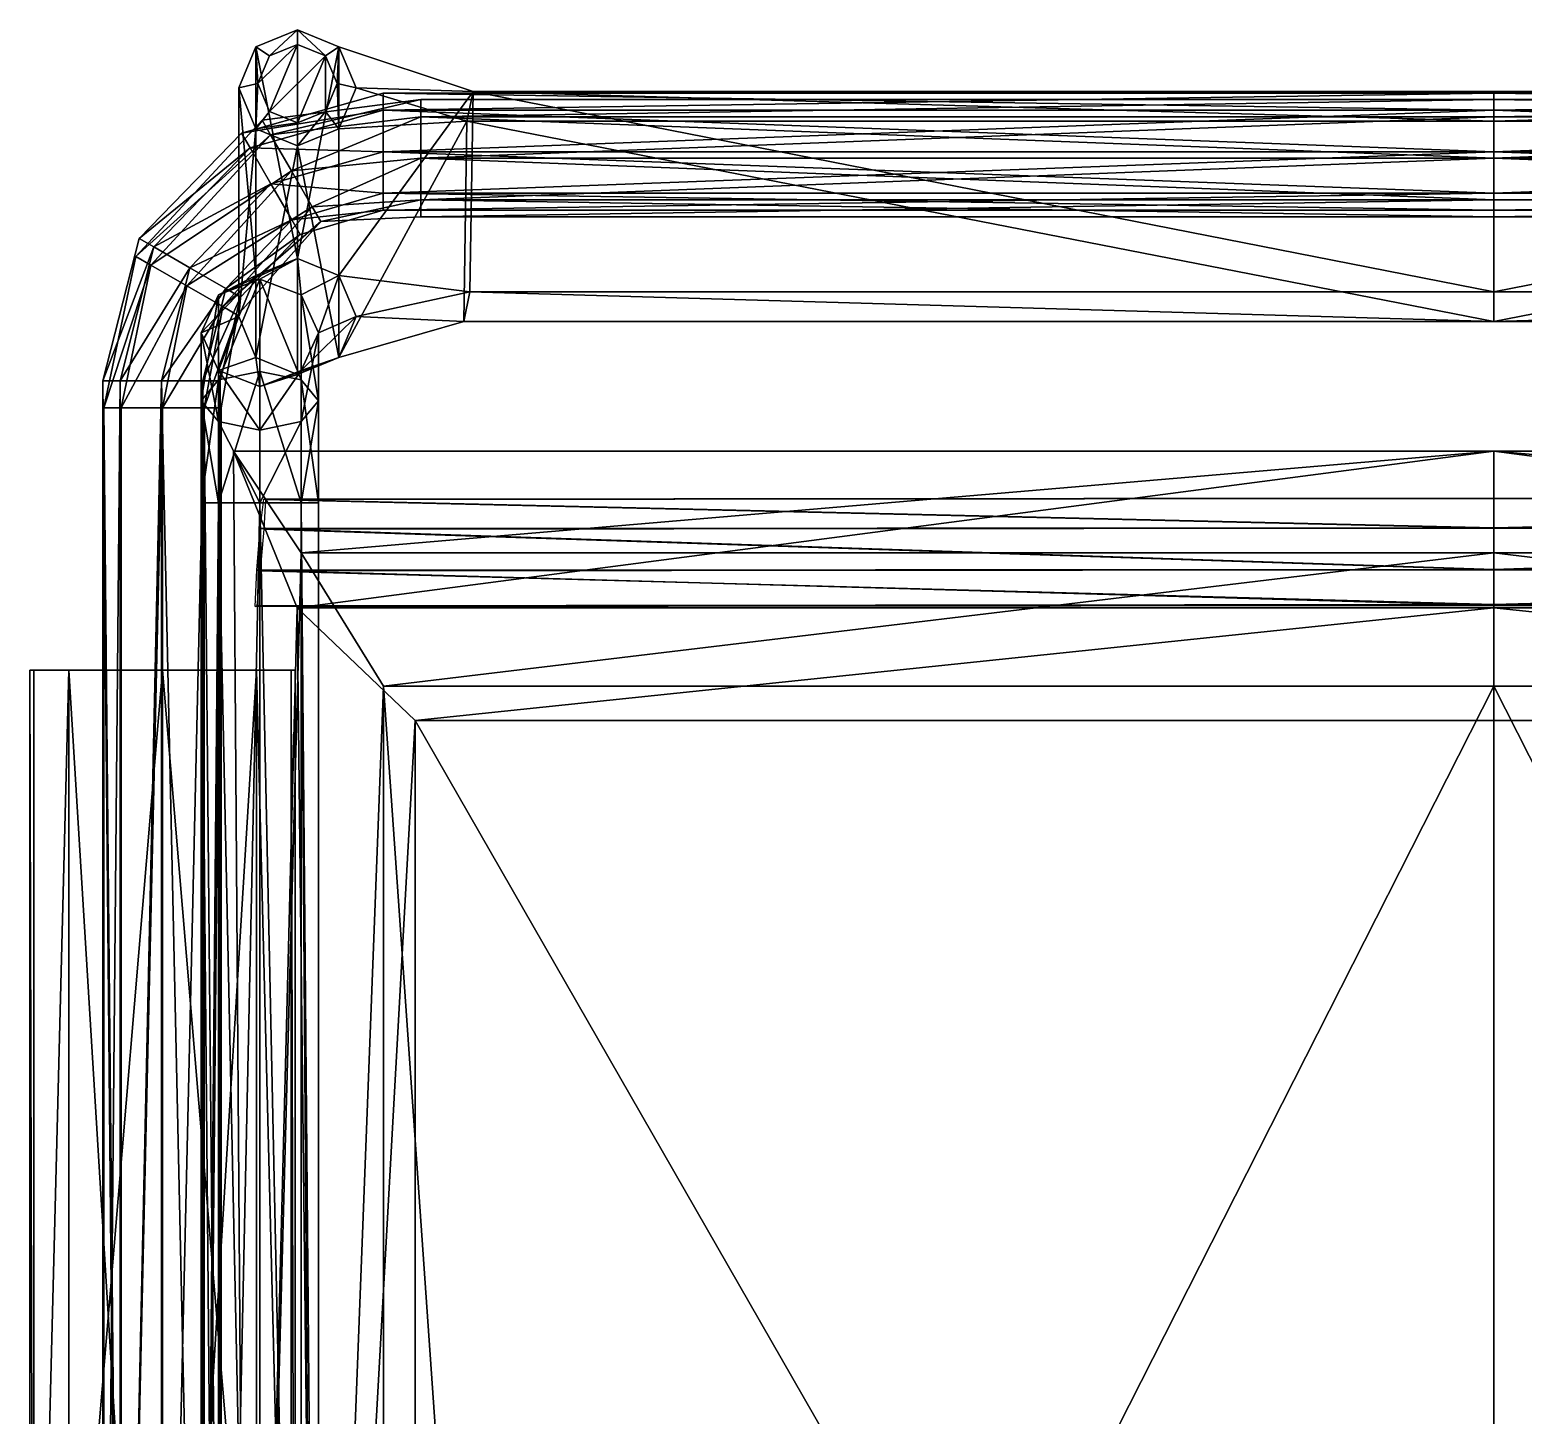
# Model space of a CAD drawing. Extents: x -0.54 to 0.54, y -0.54 to 0.47.
# Drawn here: x -0.537 to 0.011, y -0.033 to 0.475 of the extents above; entities that cross this region are included whole.
import ezdxf

# ---------------------------------------------------------------- set-up
doc = ezdxf.new("R2010")
doc.units = 0

msp = doc.modelspace()

# ---------------------------------------------------------------- linework, layer by layer
for points in [[(-0.43897, 0.4749, 1.49847), (-0.45419, 0.46867, 1.49936), (-0.44927, 0.46537, 1.51104)], [(-0.43897, 0.4749, 1.49847), (-0.43897, 0.39102, 1.01344), (-0.45419, 0.46867, 1.49936)], [(-0.43897, 0.46959, 1.51044), (-0.43897, 0.4749, 1.49847), (-0.44927, 0.46537, 1.51104)], [(-0.42868, 0.46537, 1.51104), (-0.42376, 0.46867, 1.49936), (-0.43897, 0.4749, 1.49847)], [(-0.43897, 0.46959, 1.51044), (-0.42868, 0.46537, 1.51104), (-0.43897, 0.4749, 1.49847)], [(-0.43897, 0.4749, 1.49847), (-0.42376, 0.46867, 1.49936), (-0.43897, 0.39102, 1.01344)], [(-0.46049, 0.45361, 1.50152), (-0.45419, 0.46867, 1.49936), (-0.45419, 0.38478, 1.01433)], [(-0.46049, 0.45361, 1.50152), (-0.45354, 0.45517, 1.5125), (-0.45419, 0.46867, 1.49936)], [(-0.45354, 0.45517, 1.5125), (-0.44927, 0.46537, 1.51104), (-0.45419, 0.46867, 1.49936)], [(-0.43897, 0.39102, 1.01344), (-0.45419, 0.38478, 1.01433), (-0.45419, 0.46867, 1.49936)], [(-0.45354, 0.45517, 1.5125), (-0.44927, 0.44498, 1.51395), (-0.43897, 0.46959, 1.51044)], [(-0.44927, 0.46537, 1.51104), (-0.45354, 0.45517, 1.5125), (-0.43897, 0.46959, 1.51044)], [(-0.42868, 0.46537, 1.51104), (-0.43897, 0.46959, 1.51044), (-0.44927, 0.44498, 1.51395)], [(-0.42376, 0.46867, 1.49936), (-0.42376, 0.38478, 1.01433), (-0.43897, 0.39102, 1.01344)], [(-0.42376, 0.46867, 1.49936), (-0.42868, 0.46537, 1.51104), (-0.42441, 0.45517, 1.5125)], [(-0.41746, 0.45361, 1.50152), (-0.42376, 0.46867, 1.49936), (-0.42441, 0.45517, 1.5125)], [(-0.41746, 0.45361, 1.50152), (-0.37455, 0.4523, 1.48517), (-0.42376, 0.46867, 1.49936)], [(-0.42376, 0.38478, 1.01433), (-0.42376, 0.46867, 1.49936), (-0.37455, 0.4523, 1.48517)], [(-0.43897, 0.44076, 1.51456), (-0.42868, 0.46537, 1.51104), (-0.44927, 0.44498, 1.51395)], [(-0.42868, 0.46537, 1.51104), (-0.43897, 0.44076, 1.51456), (-0.42868, 0.44498, 1.51395)], [(-0.42441, 0.45517, 1.5125), (-0.42868, 0.46537, 1.51104), (-0.42868, 0.44498, 1.51395)], [(-0.46049, 0.45361, 1.50152), (-0.45419, 0.43855, 1.50367), (-0.45354, 0.45517, 1.5125)], [(-0.45419, 0.43855, 1.50367), (-0.44927, 0.44498, 1.51395), (-0.45354, 0.45517, 1.5125)], [(-0.42441, 0.45517, 1.5125), (-0.42868, 0.44498, 1.51395), (-0.42376, 0.43855, 1.50367)], [(-0.41746, 0.45361, 1.50152), (-0.42441, 0.45517, 1.5125), (-0.42376, 0.43855, 1.50367)], [(-0.46049, 0.45361, 1.50152), (-0.46049, 0.36972, 1.01648), (-0.45419, 0.43855, 1.50367)], [(-0.46049, 0.36972, 1.01648), (-0.46049, 0.45361, 1.50152), (-0.45419, 0.38478, 1.01433)], [(-0.45944, 0.43706, 0.02152), (-0.4075, 0.45172, 0.02152), (-0.4075, 0.44542, 0.0063)], [(-0.4075, 0.45172, 0.02152), (-0.45944, 0.43706, 0.02152), (-0.4075, 0.44542, 0.03673)], [(-0.45195, 0.4418, 1.12916), (-0.4488, 0.43634, 1.14437), (-0.39374, 0.4493, 1.12916)], [(-0.45195, 0.4418, 1.12916), (-0.39374, 0.4493, 1.12916), (-0.4488, 0.43634, 1.11394)], [(-0.4488, 0.43634, 1.14437), (-0.39374, 0.44299, 1.14437), (-0.39374, 0.4493, 1.12916)], [(-0.39374, 0.4493, 1.12916), (-0.39374, 0.44299, 1.11394), (-0.4488, 0.43634, 1.11394)], [(-0.37676, 0.44138, 1.48673), (-0.41746, 0.45361, 1.50152), (-0.42376, 0.43855, 1.50367)], [(-0.37575, 0.37883, 1.02893), (-0.42376, 0.38478, 1.01433), (-0.37455, 0.4523, 1.48517)], [(-0.37455, 0.4523, 1.48517), (-0.41746, 0.45361, 1.50152), (-0.37676, 0.44138, 1.48673)], [(-0.4075, 0.44542, 0.03673), (0, 0.44542, 0.03673), (0, 0.45172, 0.02152)], [(0, 0.44542, 0.0063), (-0.4075, 0.44542, 0.0063), (-0.4075, 0.45172, 0.02152)], [(-0.4075, 0.45172, 0.02152), (-0.4075, 0.44542, 0.03673), (0, 0.45172, 0.02152)], [(0, 0.45172, 0.02152), (0, 0.44542, 0.0063), (-0.4075, 0.45172, 0.02152)], [(0, 0.4493, 1.12916), (0, 0.44299, 1.11394), (-0.39374, 0.44299, 1.11394)], [(-0.39374, 0.44299, 1.14437), (0, 0.44299, 1.14437), (0, 0.4493, 1.12916)], [(-0.39374, 0.4493, 1.12916), (0, 0.4493, 1.12916), (-0.39374, 0.44299, 1.11394)], [(-0.39374, 0.4493, 1.12916), (-0.39374, 0.44299, 1.14437), (0, 0.4493, 1.12916)], [(-0.37455, 0.4523, 1.48517), (-0.37676, 0.44138, 1.48673), (0, 0.44138, 1.48673)], [(-0.37575, 0.37883, 1.02893), (-0.37455, 0.4523, 1.48517), (0, 0.37883, 1.02893)], [(-0.37455, 0.4523, 1.48517), (0, 0.4523, 1.48517), (0, 0.37883, 1.02893)], [(0, 0.4523, 1.48517), (-0.37455, 0.4523, 1.48517), (0, 0.44138, 1.48673)], [(0.37455, 0.4523, 1.48517), (0, 0.4523, 1.48517), (0, 0.44138, 1.48673)], [(0, 0.37883, 1.02893), (0, 0.4523, 1.48517), (0.37455, 0.4523, 1.48517)], [(0.37676, 0.44138, 1.48673), (0.37455, 0.4523, 1.48517), (0, 0.44138, 1.48673)], [(0.37575, 0.37883, 1.02893), (0, 0.37883, 1.02893), (0.37455, 0.4523, 1.48517)], [(0, 0.45172, 0.02152), (0, 0.44542, 0.03673), (0.4075, 0.44542, 0.03673)], [(0.4075, 0.45172, 0.02152), (0.4075, 0.44542, 0.0063), (0, 0.44542, 0.0063)], [(0.4075, 0.45172, 0.02152), (0, 0.45172, 0.02152), (0.4075, 0.44542, 0.03673)], [(0, 0.45172, 0.02152), (0.4075, 0.45172, 0.02152), (0, 0.44542, 0.0063)], [(0.39374, 0.44299, 1.11394), (0, 0.44299, 1.11394), (0, 0.4493, 1.12916)], [(0.39374, 0.4493, 1.12916), (0, 0.4493, 1.12916), (0, 0.44299, 1.14437)], [(0.39374, 0.4493, 1.12916), (0.39374, 0.44299, 1.11394), (0, 0.4493, 1.12916)], [(0.39374, 0.44299, 1.14437), (0.39374, 0.4493, 1.12916), (0, 0.44299, 1.14437)], [(-0.45944, 0.43706, 0.02152), (-0.45629, 0.4316, 0.03673), (-0.4075, 0.44542, 0.03673)], [(-0.45629, 0.4316, 0.0063), (-0.45944, 0.43706, 0.02152), (-0.4075, 0.44542, 0.0063)], [(-0.4075, 0.4302, 0.04303), (-0.4075, 0.44542, 0.03673), (-0.45629, 0.4316, 0.03673)], [(-0.4075, 0.44542, 0.0063), (-0.4075, 0.4302, 0), (-0.45629, 0.4316, 0.0063)], [(-0.43897, 0.44076, 1.51456), (-0.44927, 0.44498, 1.51395), (-0.45419, 0.43855, 1.50367)], [(-0.43897, 0.43231, 1.50456), (-0.42376, 0.43855, 1.50367), (-0.42868, 0.44498, 1.51395)], [(-0.43897, 0.44076, 1.51456), (-0.43897, 0.43231, 1.50456), (-0.42868, 0.44498, 1.51395)], [(-0.4075, 0.44542, 0.0063), (0, 0.44542, 0.0063), (0, 0.4302, 0)], [(0, 0.44542, 0.03673), (-0.4075, 0.44542, 0.03673), (-0.4075, 0.4302, 0.04303)], [(-0.4075, 0.4302, 0), (-0.4075, 0.44542, 0.0063), (0, 0.4302, 0)], [(0, 0.4302, 0.04303), (0, 0.44542, 0.03673), (-0.4075, 0.4302, 0.04303)], [(0, 0.4302, 0), (0, 0.44542, 0.0063), (0.4075, 0.44542, 0.0063)], [(0.4075, 0.4302, 0.04303), (0.4075, 0.44542, 0.03673), (0, 0.44542, 0.03673)], [(0.4075, 0.4302, 0), (0, 0.4302, 0), (0.4075, 0.44542, 0.0063)], [(0, 0.4302, 0.04303), (0.4075, 0.4302, 0.04303), (0, 0.44542, 0.03673)], [(-0.45195, 0.4418, 1.12916), (-0.4488, 0.43634, 1.11394), (-0.4982, 0.39172, 1.12916)], [(-0.45195, 0.4418, 1.12916), (-0.4982, 0.39172, 1.12916), (-0.4488, 0.43634, 1.14437)], [(-0.46049, 0.36972, 1.01648), (-0.45419, 0.35466, 1.01863), (-0.45419, 0.43855, 1.50367)], [(-0.43897, 0.43231, 1.50456), (-0.43897, 0.44076, 1.51456), (-0.45419, 0.43855, 1.50367)], [(-0.43897, 0.43231, 1.50456), (-0.45419, 0.43855, 1.50367), (-0.45419, 0.35466, 1.01863)], [(-0.44119, 0.42317, 1.10764), (-0.4488, 0.43634, 1.11394), (-0.39374, 0.44299, 1.11394)], [(-0.39374, 0.44299, 1.14437), (-0.4488, 0.43634, 1.14437), (-0.44119, 0.42317, 1.15067)], [(-0.39374, 0.42778, 1.10764), (-0.44119, 0.42317, 1.10764), (-0.39374, 0.44299, 1.11394)], [(-0.39374, 0.42778, 1.15067), (-0.39374, 0.44299, 1.14437), (-0.44119, 0.42317, 1.15067)], [(-0.42376, 0.35466, 1.01863), (-0.42376, 0.43855, 1.50367), (-0.43897, 0.43231, 1.50456)], [(-0.42376, 0.35466, 1.01863), (-0.37796, 0.36792, 1.03049), (-0.37676, 0.44138, 1.48673)], [(-0.42376, 0.43855, 1.50367), (-0.42376, 0.35466, 1.01863), (-0.37676, 0.44138, 1.48673)], [(0, 0.44299, 1.14437), (-0.39374, 0.44299, 1.14437), (-0.39374, 0.42778, 1.15067)], [(-0.39374, 0.44299, 1.11394), (0, 0.44299, 1.11394), (0, 0.42778, 1.10764)], [(0, 0.42778, 1.15067), (0, 0.44299, 1.14437), (-0.39374, 0.42778, 1.15067)], [(-0.39374, 0.42778, 1.10764), (-0.39374, 0.44299, 1.11394), (0, 0.42778, 1.10764)], [(-0.37796, 0.36792, 1.03049), (0, 0.36792, 1.03049), (-0.37676, 0.44138, 1.48673)], [(0, 0.36792, 1.03049), (0, 0.44138, 1.48673), (-0.37676, 0.44138, 1.48673)], [(0, 0.42778, 1.15067), (0.39374, 0.42778, 1.15067), (0.39374, 0.44299, 1.14437)], [(0, 0.42778, 1.10764), (0, 0.44299, 1.11394), (0.39374, 0.44299, 1.11394)], [(0, 0.44299, 1.14437), (0, 0.42778, 1.15067), (0.39374, 0.44299, 1.14437)], [(0.39374, 0.42778, 1.10764), (0, 0.42778, 1.10764), (0.39374, 0.44299, 1.11394)], [(0.37676, 0.44138, 1.48673), (0, 0.44138, 1.48673), (0, 0.36792, 1.03049)], [(0.37796, 0.36792, 1.03049), (0.37676, 0.44138, 1.48673), (0, 0.36792, 1.03049)], [(-0.4488, 0.43634, 1.11394), (-0.49274, 0.38857, 1.11394), (-0.4982, 0.39172, 1.12916)], [(-0.4982, 0.39172, 1.12916), (-0.49274, 0.38857, 1.14437), (-0.4488, 0.43634, 1.14437)], [(-0.49709, 0.3984, 0.02152), (-0.45944, 0.43706, 0.02152), (-0.45629, 0.4316, 0.0063)], [(-0.45944, 0.43706, 0.02152), (-0.49709, 0.3984, 0.02152), (-0.45629, 0.4316, 0.03673)], [(-0.44119, 0.42317, 1.15067), (-0.4488, 0.43634, 1.14437), (-0.49274, 0.38857, 1.14437)], [(-0.49274, 0.38857, 1.11394), (-0.4488, 0.43634, 1.11394), (-0.44119, 0.42317, 1.10764)], [(-0.49709, 0.3984, 0.02152), (-0.49163, 0.39525, 0.03673), (-0.45629, 0.4316, 0.03673)], [(-0.49163, 0.39525, 0.0063), (-0.49709, 0.3984, 0.02152), (-0.45629, 0.4316, 0.0063)], [(-0.44868, 0.41843, 0.04303), (-0.45629, 0.4316, 0.03673), (-0.49163, 0.39525, 0.03673)], [(-0.45629, 0.4316, 0.0063), (-0.44868, 0.41843, 0), (-0.49163, 0.39525, 0.0063)], [(-0.4075, 0.4302, 0), (-0.44868, 0.41843, 0), (-0.45629, 0.4316, 0.0063)], [(-0.44868, 0.41843, 0.04303), (-0.4075, 0.4302, 0.04303), (-0.45629, 0.4316, 0.03673)], [(-0.43897, 0.34842, 1.01953), (-0.43897, 0.43231, 1.50456), (-0.45419, 0.35466, 1.01863)], [(-0.44868, 0.41843, 0), (-0.4075, 0.4302, 0), (-0.4075, 0.41499, 0.0063)], [(-0.4075, 0.4302, 0.04303), (-0.44868, 0.41843, 0.04303), (-0.4075, 0.41499, 0.03673)], [(-0.44119, 0.42317, 1.15067), (-0.43358, 0.40999, 1.14437), (-0.39374, 0.42778, 1.15067)], [(-0.44119, 0.42317, 1.10764), (-0.39374, 0.42778, 1.10764), (-0.43358, 0.40999, 1.11394)], [(-0.43897, 0.34842, 1.01953), (-0.42376, 0.35466, 1.01863), (-0.43897, 0.43231, 1.50456)], [(-0.43358, 0.40999, 1.14437), (-0.39374, 0.41257, 1.14437), (-0.39374, 0.42778, 1.15067)], [(-0.39374, 0.42778, 1.10764), (-0.39374, 0.41257, 1.11394), (-0.43358, 0.40999, 1.11394)], [(-0.4075, 0.41499, 0.03673), (0, 0.41499, 0.03673), (0, 0.4302, 0.04303)], [(0, 0.41499, 0.0063), (-0.4075, 0.41499, 0.0063), (-0.4075, 0.4302, 0)], [(-0.4075, 0.4302, 0.04303), (-0.4075, 0.41499, 0.03673), (0, 0.4302, 0.04303)], [(0, 0.4302, 0), (0, 0.41499, 0.0063), (-0.4075, 0.4302, 0)], [(0, 0.42778, 1.15067), (-0.39374, 0.42778, 1.15067), (-0.39374, 0.41257, 1.14437)], [(-0.39374, 0.42778, 1.10764), (0, 0.42778, 1.10764), (0, 0.41257, 1.11394)], [(0, 0.41257, 1.14437), (0, 0.42778, 1.15067), (-0.39374, 0.41257, 1.14437)], [(-0.39374, 0.41257, 1.11394), (-0.39374, 0.42778, 1.10764), (0, 0.41257, 1.11394)], [(0, 0.4302, 0.04303), (0, 0.41499, 0.03673), (0.4075, 0.41499, 0.03673)], [(0.4075, 0.4302, 0), (0.4075, 0.41499, 0.0063), (0, 0.41499, 0.0063)], [(0.4075, 0.4302, 0.04303), (0, 0.4302, 0.04303), (0.4075, 0.41499, 0.03673)], [(0, 0.4302, 0), (0.4075, 0.4302, 0), (0, 0.41499, 0.0063)], [(0.39374, 0.41257, 1.14437), (0.39374, 0.42778, 1.15067), (0, 0.42778, 1.15067)], [(0.39374, 0.41257, 1.11394), (0, 0.41257, 1.11394), (0, 0.42778, 1.10764)], [(0, 0.41257, 1.14437), (0.39374, 0.41257, 1.14437), (0, 0.42778, 1.15067)], [(0.39374, 0.42778, 1.10764), (0.39374, 0.41257, 1.11394), (0, 0.42778, 1.10764)], [(-0.47957, 0.38097, 1.15067), (-0.44119, 0.42317, 1.15067), (-0.49274, 0.38857, 1.14437)], [(-0.47957, 0.38097, 1.10764), (-0.49274, 0.38857, 1.11394), (-0.44119, 0.42317, 1.10764)], [(-0.44119, 0.42317, 1.15067), (-0.47957, 0.38097, 1.15067), (-0.43358, 0.40999, 1.14437)], [(-0.44119, 0.42317, 1.10764), (-0.43358, 0.40999, 1.11394), (-0.47957, 0.38097, 1.10764)], [(-0.44868, 0.41843, 0), (-0.47845, 0.38764, 0), (-0.49163, 0.39525, 0.0063)], [(-0.47845, 0.38764, 0.04303), (-0.44868, 0.41843, 0.04303), (-0.49163, 0.39525, 0.03673)], [(-0.47845, 0.38764, 0), (-0.44868, 0.41843, 0), (-0.44107, 0.40525, 0.0063)], [(-0.44868, 0.41843, 0.04303), (-0.47845, 0.38764, 0.04303), (-0.44107, 0.40525, 0.03673)], [(-0.44868, 0.41843, 0.04303), (-0.44107, 0.40525, 0.03673), (-0.4075, 0.41499, 0.03673)], [(-0.44107, 0.40525, 0.0063), (-0.44868, 0.41843, 0), (-0.4075, 0.41499, 0.0063)], [(-0.4075, 0.40869, 0.02152), (-0.4075, 0.41499, 0.03673), (-0.44107, 0.40525, 0.03673)], [(-0.4075, 0.41499, 0.0063), (-0.4075, 0.40869, 0.02152), (-0.44107, 0.40525, 0.0063)], [(-0.39374, 0.41257, 1.14437), (-0.43358, 0.40999, 1.14437), (-0.43043, 0.40454, 1.12916)], [(-0.43043, 0.40454, 1.12916), (-0.43358, 0.40999, 1.11394), (-0.39374, 0.41257, 1.11394)], [(-0.39374, 0.40627, 1.12916), (-0.39374, 0.41257, 1.14437), (-0.43043, 0.40454, 1.12916)], [(-0.39374, 0.40627, 1.12916), (-0.43043, 0.40454, 1.12916), (-0.39374, 0.41257, 1.11394)], [(-0.4075, 0.41499, 0.0063), (0, 0.41499, 0.0063), (0, 0.40869, 0.02152)], [(0, 0.41499, 0.03673), (-0.4075, 0.41499, 0.03673), (-0.4075, 0.40869, 0.02152)], [(-0.4075, 0.40869, 0.02152), (-0.4075, 0.41499, 0.0063), (0, 0.40869, 0.02152)], [(0, 0.40869, 0.02152), (0, 0.41499, 0.03673), (-0.4075, 0.40869, 0.02152)], [(-0.39374, 0.41257, 1.14437), (-0.39374, 0.40627, 1.12916), (0, 0.40627, 1.12916)], [(-0.39374, 0.40627, 1.12916), (-0.39374, 0.41257, 1.11394), (0, 0.41257, 1.11394)], [(0, 0.41257, 1.14437), (-0.39374, 0.41257, 1.14437), (0, 0.40627, 1.12916)], [(0, 0.40627, 1.12916), (-0.39374, 0.40627, 1.12916), (0, 0.41257, 1.11394)], [(0, 0.40869, 0.02152), (0, 0.41499, 0.0063), (0.4075, 0.41499, 0.0063)], [(0, 0.40869, 0.02152), (0.4075, 0.40869, 0.02152), (0.4075, 0.41499, 0.03673)], [(0.4075, 0.40869, 0.02152), (0, 0.40869, 0.02152), (0.4075, 0.41499, 0.0063)], [(0, 0.41499, 0.03673), (0, 0.40869, 0.02152), (0.4075, 0.41499, 0.03673)], [(0, 0.40627, 1.12916), (0.39374, 0.40627, 1.12916), (0.39374, 0.41257, 1.14437)], [(0, 0.40627, 1.12916), (0, 0.41257, 1.11394), (0.39374, 0.41257, 1.11394)], [(0, 0.41257, 1.14437), (0, 0.40627, 1.12916), (0.39374, 0.41257, 1.14437)], [(0.39374, 0.40627, 1.12916), (0, 0.40627, 1.12916), (0.39374, 0.41257, 1.11394)], [(-0.47957, 0.38097, 1.15067), (-0.46639, 0.37336, 1.14437), (-0.43358, 0.40999, 1.14437)], [(-0.43358, 0.40999, 1.11394), (-0.46639, 0.37336, 1.11394), (-0.47957, 0.38097, 1.10764)], [(-0.46639, 0.37336, 1.11394), (-0.43358, 0.40999, 1.11394), (-0.43043, 0.40454, 1.12916)], [(-0.43043, 0.40454, 1.12916), (-0.43358, 0.40999, 1.14437), (-0.46639, 0.37336, 1.14437)], [(-0.4075, 0.40869, 0.02152), (-0.43792, 0.3998, 0.02152), (-0.44107, 0.40525, 0.0063)], [(-0.43792, 0.3998, 0.02152), (-0.4075, 0.40869, 0.02152), (-0.44107, 0.40525, 0.03673)], [(-0.47845, 0.38764, 0.04303), (-0.46528, 0.38004, 0.03673), (-0.44107, 0.40525, 0.03673)], [(-0.46528, 0.38004, 0.0063), (-0.47845, 0.38764, 0), (-0.44107, 0.40525, 0.0063)], [(-0.46094, 0.37021, 1.12916), (-0.46639, 0.37336, 1.11394), (-0.43043, 0.40454, 1.12916)], [(-0.46094, 0.37021, 1.12916), (-0.43043, 0.40454, 1.12916), (-0.46639, 0.37336, 1.14437)], [(-0.43792, 0.3998, 0.02152), (-0.44107, 0.40525, 0.03673), (-0.46528, 0.38004, 0.03673)], [(-0.44107, 0.40525, 0.0063), (-0.43792, 0.3998, 0.02152), (-0.46528, 0.38004, 0.0063)], [(-0.51036, 0.34618, 0.02152), (-0.49709, 0.3984, 0.02152), (-0.49163, 0.39525, 0.0063)], [(-0.49709, 0.3984, 0.02152), (-0.51036, 0.34618, 0.02152), (-0.49163, 0.39525, 0.03673)], [(-0.51036, 0.34618, 0.02152), (-0.50406, 0.34618, 0.03673), (-0.49163, 0.39525, 0.03673)], [(-0.50406, 0.34618, 0.0063), (-0.51036, 0.34618, 0.02152), (-0.49163, 0.39525, 0.0063)], [(-0.47845, 0.38764, 0.04303), (-0.49163, 0.39525, 0.03673), (-0.50406, 0.34618, 0.03673)], [(-0.49163, 0.39525, 0.0063), (-0.47845, 0.38764, 0), (-0.50406, 0.34618, 0.0063)], [(-0.43792, 0.3998, 0.02152), (-0.45982, 0.37688, 0.02152), (-0.46528, 0.38004, 0.0063)], [(-0.45982, 0.37688, 0.02152), (-0.43792, 0.3998, 0.02152), (-0.46528, 0.38004, 0.03673)], [(-0.4982, 0.39172, 1.12916), (-0.49274, 0.38857, 1.11394), (-0.50997, 0.33616, 1.12916)], [(-0.4982, 0.39172, 1.12916), (-0.50997, 0.33616, 1.12916), (-0.49274, 0.38857, 1.14437)], [(-0.46797, 0.37771, 0.82681), (-0.45419, 0.38478, 1.01433), (-0.43897, 0.39102, 1.01344)], [(-0.45275, 0.38348, 0.82427), (-0.46797, 0.37771, 0.82681), (-0.43897, 0.39102, 1.01344)], [(-0.45275, 0.38348, 0.82427), (-0.43897, 0.39102, 1.01344), (-0.43754, 0.37771, 0.82681)], [(-0.43897, 0.39102, 1.01344), (-0.42376, 0.38478, 1.01433), (-0.43754, 0.37771, 0.82681)], [(-0.49274, 0.38857, 1.11394), (-0.50367, 0.33616, 1.11394), (-0.50997, 0.33616, 1.12916)], [(-0.50997, 0.33616, 1.12916), (-0.50367, 0.33616, 1.14437), (-0.49274, 0.38857, 1.14437)], [(-0.47845, 0.38764, 0), (-0.48884, 0.34618, 0), (-0.50406, 0.34618, 0.0063)], [(-0.48884, 0.34618, 0.04303), (-0.47845, 0.38764, 0.04303), (-0.50406, 0.34618, 0.03673)], [(-0.50367, 0.33616, 1.11394), (-0.49274, 0.38857, 1.11394), (-0.47957, 0.38097, 1.10764)], [(-0.47957, 0.38097, 1.15067), (-0.49274, 0.38857, 1.14437), (-0.50367, 0.33616, 1.14437)], [(-0.48884, 0.34618, 0), (-0.47845, 0.38764, 0), (-0.46528, 0.38004, 0.0063)], [(-0.47845, 0.38764, 0.04303), (-0.48884, 0.34618, 0.04303), (-0.46528, 0.38004, 0.03673)], [(-0.45419, 0.38478, 1.01433), (-0.46797, 0.37771, 0.82681), (-0.47427, 0.36378, 0.83293)], [(-0.46049, 0.36972, 1.01648), (-0.45419, 0.38478, 1.01433), (-0.47427, 0.36378, 0.83293)], [(-0.43124, 0.36378, 0.83293), (-0.43754, 0.37771, 0.82681), (-0.42376, 0.38478, 1.01433)], [(-0.41746, 0.36972, 1.01648), (-0.43124, 0.36378, 0.83293), (-0.42376, 0.38478, 1.01433)], [(-0.37575, 0.37883, 1.02893), (-0.41746, 0.36972, 1.01648), (-0.42376, 0.38478, 1.01433)], [(-0.48845, 0.33616, 1.10764), (-0.50367, 0.33616, 1.11394), (-0.47957, 0.38097, 1.10764)], [(-0.48845, 0.33616, 1.15067), (-0.47957, 0.38097, 1.15067), (-0.50367, 0.33616, 1.14437)], [(-0.48884, 0.34618, 0.04303), (-0.47363, 0.34618, 0.03673), (-0.46528, 0.38004, 0.03673)], [(-0.47363, 0.34618, 0.0063), (-0.48884, 0.34618, 0), (-0.46528, 0.38004, 0.0063)], [(-0.47957, 0.38097, 1.10764), (-0.46639, 0.37336, 1.11394), (-0.48845, 0.33616, 1.10764)], [(-0.47957, 0.38097, 1.15067), (-0.48845, 0.33616, 1.15067), (-0.46639, 0.37336, 1.14437)], [(-0.45982, 0.37688, 0.02152), (-0.46528, 0.38004, 0.03673), (-0.47363, 0.34618, 0.03673)], [(-0.46528, 0.38004, 0.0063), (-0.45982, 0.37688, 0.02152), (-0.47363, 0.34618, 0.0063)], [(-0.46797, 0.34643, 0.7849), (-0.46797, 0.37771, 0.82681), (-0.45275, 0.38348, 0.82427)], [(-0.45275, 0.34958, 0.77945), (-0.46797, 0.34643, 0.7849), (-0.45275, 0.38348, 0.82427)], [(-0.45275, 0.38348, 0.82427), (-0.43754, 0.37771, 0.82681), (-0.43754, 0.34643, 0.7849)], [(-0.45275, 0.34958, 0.77945), (-0.45275, 0.38348, 0.82427), (-0.43754, 0.34643, 0.7849)], [(-0.41746, 0.36972, 1.01648), (-0.37575, 0.37883, 1.02893), (-0.37796, 0.36792, 1.03049)], [(-0.37796, 0.36792, 1.03049), (-0.37575, 0.37883, 1.02893), (0, 0.36792, 1.03049)], [(-0.37575, 0.37883, 1.02893), (0, 0.37883, 1.02893), (0, 0.36792, 1.03049)], [(0.37575, 0.37883, 1.02893), (0.37796, 0.36792, 1.03049), (0, 0.36792, 1.03049)], [(0, 0.37883, 1.02893), (0.37575, 0.37883, 1.02893), (0, 0.36792, 1.03049)], [(-0.46639, 0.37336, 1.11394), (-0.47324, 0.33616, 1.11394), (-0.48845, 0.33616, 1.10764)], [(-0.48845, 0.33616, 1.15067), (-0.47324, 0.33616, 1.14437), (-0.46639, 0.37336, 1.14437)], [(-0.46797, 0.37771, 0.82681), (-0.46797, 0.34643, 0.7849), (-0.47427, 0.33882, 0.79808)], [(-0.47427, 0.36378, 0.83293), (-0.46797, 0.37771, 0.82681), (-0.47427, 0.33882, 0.79808)], [(-0.45982, 0.37688, 0.02152), (-0.46733, 0.34618, 0.02152), (-0.47363, 0.34618, 0.0063)], [(-0.46733, 0.34618, 0.02152), (-0.45982, 0.37688, 0.02152), (-0.47363, 0.34618, 0.03673)], [(-0.47324, 0.33616, 1.11394), (-0.46639, 0.37336, 1.11394), (-0.46094, 0.37021, 1.12916)], [(-0.46094, 0.37021, 1.12916), (-0.46639, 0.37336, 1.14437), (-0.47324, 0.33616, 1.14437)], [(-0.43124, 0.33882, 0.79808), (-0.43754, 0.34643, 0.7849), (-0.43754, 0.37771, 0.82681)], [(-0.43124, 0.36378, 0.83293), (-0.43124, 0.33882, 0.79808), (-0.43754, 0.37771, 0.82681)], [(-0.47427, 0.36378, 0.83293), (-0.46797, 0.34986, 0.83906), (-0.46049, 0.36972, 1.01648)], [(-0.46694, 0.33616, 1.12916), (-0.47324, 0.33616, 1.11394), (-0.46094, 0.37021, 1.12916)], [(-0.46694, 0.33616, 1.12916), (-0.46094, 0.37021, 1.12916), (-0.47324, 0.33616, 1.14437)], [(-0.46797, 0.34986, 0.83906), (-0.45419, 0.35466, 1.01863), (-0.46049, 0.36972, 1.01648)], [(-0.41746, 0.36972, 1.01648), (-0.42376, 0.35466, 1.01863), (-0.43754, 0.34986, 0.83906)], [(-0.43124, 0.36378, 0.83293), (-0.41746, 0.36972, 1.01648), (-0.43754, 0.34986, 0.83906)], [(-0.37796, 0.36792, 1.03049), (-0.42376, 0.35466, 1.01863), (-0.41746, 0.36972, 1.01648)], [(-0.46797, 0.33122, 0.81126), (-0.46797, 0.34986, 0.83906), (-0.47427, 0.36378, 0.83293)], [(-0.47427, 0.33882, 0.79808), (-0.46797, 0.33122, 0.81126), (-0.47427, 0.36378, 0.83293)], [(-0.43124, 0.36378, 0.83293), (-0.43754, 0.34986, 0.83906), (-0.43754, 0.33122, 0.81126)], [(-0.43124, 0.33882, 0.79808), (-0.43124, 0.36378, 0.83293), (-0.43754, 0.33122, 0.81126)], [(-0.45419, 0.35466, 1.01863), (-0.46797, 0.34986, 0.83906), (-0.45275, 0.34409, 0.8416)], [(-0.43897, 0.34842, 1.01953), (-0.45419, 0.35466, 1.01863), (-0.45275, 0.34409, 0.8416)], [(-0.45275, 0.34409, 0.8416), (-0.43754, 0.34986, 0.83906), (-0.42376, 0.35466, 1.01863)], [(-0.43897, 0.34842, 1.01953), (-0.45275, 0.34409, 0.8416), (-0.42376, 0.35466, 1.01863)], [(-0.50406, -0.34618, 0.03673), (-0.50406, 0.34618, 0.03673), (-0.51036, 0.34618, 0.02152)], [(-0.50406, 0.34618, 0.0063), (-0.50406, -0.34618, 0.0063), (-0.51036, -0.34618, 0.02151)], [(-0.51036, -0.34618, 0.02151), (-0.50406, -0.34618, 0.03673), (-0.51036, 0.34618, 0.02152)], [(-0.51036, 0.34618, 0.02152), (-0.50406, 0.34618, 0.0063), (-0.51036, -0.34618, 0.02151)], [(-0.48884, 0.34618, 0.04303), (-0.50406, 0.34618, 0.03673), (-0.50406, -0.34618, 0.03673)], [(-0.50406, -0.34618, 0.0063), (-0.50406, 0.34618, 0.0063), (-0.48884, 0.34618, 0)], [(-0.48884, -0.34618, 0.04303), (-0.48884, 0.34618, 0.04303), (-0.50406, -0.34618, 0.03673)], [(-0.48884, -0.34618, 0), (-0.50406, -0.34618, 0.0063), (-0.48884, 0.34618, 0)], [(-0.48884, 0.34618, 0), (-0.47363, 0.34618, 0.0063), (-0.47363, -0.34618, 0.0063)], [(-0.47363, -0.34618, 0.03673), (-0.47363, 0.34618, 0.03673), (-0.48884, 0.34618, 0.04303)], [(-0.48884, -0.34618, 0), (-0.48884, 0.34618, 0), (-0.47363, -0.34618, 0.0063)], [(-0.48884, -0.34618, 0.04303), (-0.47363, -0.34618, 0.03673), (-0.48884, 0.34618, 0.04303)], [(-0.46797, 0.34643, 0.7849), (-0.46797, 0.30139, 0.77002), (-0.47427, 0.30139, 0.78523)], [(-0.47427, 0.33882, 0.79808), (-0.46797, 0.34643, 0.7849), (-0.47427, 0.30139, 0.78523)], [(-0.46733, 0.34618, 0.02152), (-0.47363, 0.34618, 0.03673), (-0.47363, -0.34618, 0.03673)], [(-0.47363, -0.34618, 0.0063), (-0.47363, 0.34618, 0.0063), (-0.46733, 0.34618, 0.02152)], [(-0.46733, -0.34618, 0.02151), (-0.46733, 0.34618, 0.02152), (-0.47363, -0.34618, 0.03673)], [(-0.46733, -0.34618, 0.02151), (-0.47363, -0.34618, 0.0063), (-0.46733, 0.34618, 0.02152)], [(-0.46797, 0.34986, 0.83906), (-0.46797, 0.33122, 0.81126), (-0.45275, 0.32807, 0.81671)], [(-0.45275, 0.34409, 0.8416), (-0.46797, 0.34986, 0.83906), (-0.45275, 0.32807, 0.81671)], [(-0.46797, 0.30139, 0.77002), (-0.46797, 0.34643, 0.7849), (-0.45275, 0.34958, 0.77945)], [(-0.45275, 0.30139, 0.76371), (-0.46797, 0.30139, 0.77002), (-0.45275, 0.34958, 0.77945)], [(-0.45275, 0.32807, 0.81671), (-0.43754, 0.33122, 0.81126), (-0.43754, 0.34986, 0.83906)], [(-0.45275, 0.34409, 0.8416), (-0.45275, 0.32807, 0.81671), (-0.43754, 0.34986, 0.83906)], [(-0.45275, 0.34958, 0.77945), (-0.43754, 0.34643, 0.7849), (-0.43754, 0.30139, 0.77002)], [(-0.45275, 0.30139, 0.76371), (-0.45275, 0.34958, 0.77945), (-0.43754, 0.30139, 0.77002)], [(-0.43124, 0.30139, 0.78523), (-0.43754, 0.30139, 0.77002), (-0.43754, 0.34643, 0.7849)], [(-0.43124, 0.33882, 0.79808), (-0.43124, 0.30139, 0.78523), (-0.43754, 0.34643, 0.7849)], [(-0.50367, -0.32944, 1.14437), (-0.50367, 0.33616, 1.14437), (-0.50997, 0.33616, 1.12916)], [(-0.50997, 0.33616, 1.12916), (-0.50367, 0.33616, 1.11394), (-0.50367, -0.32944, 1.11394)], [(-0.50997, -0.32944, 1.12916), (-0.50367, -0.32944, 1.14437), (-0.50997, 0.33616, 1.12916)], [(-0.50997, -0.32944, 1.12916), (-0.50997, 0.33616, 1.12916), (-0.50367, -0.32944, 1.11394)], [(-0.50367, -0.32944, 1.11394), (-0.50367, 0.33616, 1.11394), (-0.48845, 0.33616, 1.10764)], [(-0.48845, 0.33616, 1.15067), (-0.50367, 0.33616, 1.14437), (-0.50367, -0.32944, 1.14437)], [(-0.48845, -0.32944, 1.10764), (-0.50367, -0.32944, 1.11394), (-0.48845, 0.33616, 1.10764)], [(-0.48845, -0.32944, 1.15067), (-0.48845, 0.33616, 1.15067), (-0.50367, -0.32944, 1.14437)], [(-0.47324, 0.33616, 1.11394), (-0.47324, -0.32944, 1.11394), (-0.48845, -0.32944, 1.10764)], [(-0.48845, -0.32944, 1.15067), (-0.47324, -0.32944, 1.14437), (-0.47324, 0.33616, 1.14437)], [(-0.48845, 0.33616, 1.10764), (-0.47324, 0.33616, 1.11394), (-0.48845, -0.32944, 1.10764)], [(-0.48845, 0.33616, 1.15067), (-0.48845, -0.32944, 1.15067), (-0.47324, 0.33616, 1.14437)], [(-0.46797, 0.30139, 0.80044), (-0.46797, 0.33122, 0.81126), (-0.47427, 0.33882, 0.79808)], [(-0.47427, 0.30139, 0.78523), (-0.46797, 0.30139, 0.80044), (-0.47427, 0.33882, 0.79808)], [(-0.47324, 0.33616, 1.14437), (-0.47324, -0.32944, 1.14437), (-0.46694, -0.32944, 1.12916)], [(-0.47324, -0.32944, 1.11394), (-0.47324, 0.33616, 1.11394), (-0.46694, 0.33616, 1.12916)], [(-0.46694, 0.33616, 1.12916), (-0.47324, 0.33616, 1.14437), (-0.46694, -0.32944, 1.12916)], [(-0.46694, -0.32944, 1.12916), (-0.47324, -0.32944, 1.11394), (-0.46694, 0.33616, 1.12916)], [(-0.43124, 0.33882, 0.79808), (-0.43754, 0.33122, 0.81126), (-0.43754, 0.30139, 0.80044)], [(-0.43124, 0.30139, 0.78523), (-0.43124, 0.33882, 0.79808), (-0.43754, 0.30139, 0.80044)], [(-0.46797, 0.33122, 0.81126), (-0.46797, 0.30139, 0.80044), (-0.45275, 0.30139, 0.80674)], [(-0.45275, 0.32807, 0.81671), (-0.46797, 0.33122, 0.81126), (-0.45275, 0.30139, 0.80674)], [(-0.45275, 0.30139, 0.80674), (-0.43754, 0.30139, 0.80044), (-0.43754, 0.33122, 0.81126)], [(-0.45275, 0.32807, 0.81671), (-0.45275, 0.30139, 0.80674), (-0.43754, 0.33122, 0.81126)], [(-0.43912, 0.26281, 0.79056), (-0.46238, 0.32037, 0.82409), (0, 0.32037, 0.82409)], [(-0.43764, 0.28298, 0.85117), (-0.46238, 0.32037, 0.82409), (-0.45688, -0.43682, 0.82409)], [(-0.46238, 0.32037, 0.82409), (-0.43912, 0.26281, 0.79056), (-0.45688, -0.43682, 0.82409)], [(-0.46238, 0.32037, 0.82409), (-0.43764, 0.28298, 0.85117), (0, 0.32037, 0.82409)], [(0, 0.26281, 0.78967), (-0.43912, 0.26281, 0.79056), (0, 0.32037, 0.82409)], [(-0.43764, 0.28298, 0.85117), (0, 0.28298, 0.85117), (0, 0.32037, 0.82409)], [(0.43912, 0.26281, 0.79056), (0, 0.26281, 0.78967), (0, 0.32037, 0.82409)], [(0, 0.32037, 0.82409), (0, 0.28298, 0.85117), (0.43764, 0.28298, 0.85117)], [(0.46238, 0.32037, 0.82409), (0.43912, 0.26281, 0.79056), (0, 0.32037, 0.82409)], [(0.46238, 0.32037, 0.82409), (0, 0.32037, 0.82409), (0.43764, 0.28298, 0.85117)], [(-0.46797, -0.414, 0.80044), (-0.46797, 0.30139, 0.80044), (-0.47427, 0.30139, 0.78523)], [(-0.46797, 0.30139, 0.77002), (-0.46797, -0.414, 0.77002), (-0.47427, -0.414, 0.78523)], [(-0.47427, -0.414, 0.78523), (-0.46797, -0.414, 0.80044), (-0.47427, 0.30139, 0.78523)], [(-0.47427, 0.30139, 0.78523), (-0.46797, 0.30139, 0.77002), (-0.47427, -0.414, 0.78523)], [(-0.46797, 0.30139, 0.80044), (-0.46797, -0.414, 0.80044), (-0.45275, -0.414, 0.80674)], [(-0.46797, -0.414, 0.77002), (-0.46797, 0.30139, 0.77002), (-0.45275, 0.30139, 0.76371)], [(-0.45275, 0.30139, 0.80674), (-0.46797, 0.30139, 0.80044), (-0.45275, -0.414, 0.80674)], [(-0.45275, -0.414, 0.76371), (-0.46797, -0.414, 0.77002), (-0.45275, 0.30139, 0.76371)], [(-0.45275, 0.30139, 0.76371), (-0.43754, 0.30139, 0.77002), (-0.4376, -0.414, 0.77002)], [(-0.4376, -0.414, 0.80044), (-0.43754, 0.30139, 0.80044), (-0.45275, 0.30139, 0.80674)], [(-0.45275, -0.414, 0.76371), (-0.45275, 0.30139, 0.76371), (-0.4376, -0.414, 0.77002)], [(-0.45275, -0.414, 0.80674), (-0.4376, -0.414, 0.80044), (-0.45275, 0.30139, 0.80674)], [(-0.45259, 0.29191, 0.76619), (-0.45127, 0.30268, 0.77708), (0, 0.29222, 0.76536)], [(-0.45127, 0.30268, 0.77708), (0, 0.30301, 0.77624), (0, 0.29222, 0.76536)], [(0, 0.30301, 0.77624), (-0.45127, 0.30268, 0.77708), (-0.45072, 0.3026, 0.79243)], [(-0.45072, 0.3026, 0.79243), (-0.45127, 0.29174, 0.80328), (0, 0.29206, 0.80246)], [(0, 0.30295, 0.79161), (0, 0.30301, 0.77624), (-0.45072, 0.3026, 0.79243)], [(0, 0.30295, 0.79161), (-0.45072, 0.3026, 0.79243), (0, 0.29206, 0.80246)], [(-0.43754, 0.30139, 0.80044), (-0.4376, -0.414, 0.80044), (-0.43132, -0.414, 0.78523)], [(-0.43132, -0.414, 0.78523), (-0.4376, -0.414, 0.77002), (-0.43754, 0.30139, 0.77002)], [(-0.43124, 0.30139, 0.78523), (-0.43754, 0.30139, 0.80044), (-0.43132, -0.414, 0.78523)], [(-0.43124, 0.30139, 0.78523), (-0.43132, -0.414, 0.78523), (-0.43754, 0.30139, 0.77002)], [(0, 0.29222, 0.76536), (0, 0.30301, 0.77624), (0.45127, 0.30268, 0.77708)], [(0.45072, 0.3026, 0.79243), (0.45127, 0.30268, 0.77708), (0, 0.30301, 0.77624)], [(0, 0.30295, 0.79161), (0.45072, 0.3026, 0.79243), (0, 0.30301, 0.77624)], [(0.45072, 0.3026, 0.79243), (0, 0.30295, 0.79161), (0, 0.29206, 0.80246)], [(0.45259, 0.29191, 0.76619), (0, 0.29222, 0.76536), (0.45127, 0.30268, 0.77708)], [(0.45127, 0.29174, 0.80328), (0.45072, 0.3026, 0.79243), (0, 0.29206, 0.80246)], [(0, 0.27692, 0.76533), (-0.45392, 0.2766, 0.76614), (-0.45259, 0.29191, 0.76619)], [(-0.4526, 0.27643, 0.80327), (0, 0.27674, 0.80244), (-0.45127, 0.29174, 0.80328)], [(0, 0.29222, 0.76536), (0, 0.27692, 0.76533), (-0.45259, 0.29191, 0.76619)], [(0, 0.27674, 0.80244), (0, 0.29206, 0.80246), (-0.45127, 0.29174, 0.80328)], [(0, 0.29222, 0.76536), (0.45259, 0.29191, 0.76619), (0, 0.27692, 0.76533)], [(0, 0.29206, 0.80246), (0, 0.27674, 0.80244), (0.45127, 0.29174, 0.80328)], [(0.45259, 0.29191, 0.76619), (0.45392, 0.2766, 0.76614), (0, 0.27692, 0.76533)], [(0, 0.27674, 0.80244), (0.4526, 0.27643, 0.80327), (0.45127, 0.29174, 0.80328)], [(-0.43256, -0.42308, 0.85117), (-0.43764, 0.28298, 0.85117), (-0.45688, -0.43682, 0.82409)], [(-0.43764, 0.28298, 0.85117), (-0.43256, -0.42308, 0.85117), (-0.40737, 0.23404, 0.85117)], [(-0.43764, 0.28298, 0.85117), (-0.40737, 0.23404, 0.85117), (0, 0.28298, 0.85117)], [(-0.40737, 0.23404, 0.85117), (0, 0.23404, 0.85117), (0, 0.28298, 0.85117)], [(0.40737, 0.23404, 0.85117), (0.43764, 0.28298, 0.85117), (0, 0.28298, 0.85117)], [(0, 0.23404, 0.85117), (0.40737, 0.23404, 0.85117), (0, 0.28298, 0.85117)], [(-0.45447, 0.26333, 0.77907), (-0.45392, 0.2766, 0.76614), (0, 0.26367, 0.77824)], [(-0.45392, 0.2766, 0.76614), (0, 0.27692, 0.76533), (0, 0.26367, 0.77824)], [(-0.4526, 0.27643, 0.80327), (-0.45392, 0.26361, 0.79167), (0, 0.26407, 0.79079)], [(0, 0.27674, 0.80244), (-0.4526, 0.27643, 0.80327), (0, 0.26407, 0.79079)], [(0, 0.26367, 0.77824), (0, 0.27692, 0.76533), (0.45392, 0.2766, 0.76614)], [(0.4526, 0.27643, 0.80327), (0, 0.27674, 0.80244), (0, 0.26407, 0.79079)], [(0.45447, 0.26333, 0.77907), (0, 0.26367, 0.77824), (0.45392, 0.2766, 0.76614)], [(0.45392, 0.26361, 0.79167), (0.4526, 0.27643, 0.80327), (0, 0.26407, 0.79079)], [(-0.45447, 0.26333, 0.77907), (0, 0.26367, 0.77824), (-0.45392, 0.26361, 0.79167)], [(0, 0.26367, 0.77824), (0, 0.26407, 0.79079), (-0.45392, 0.26361, 0.79167)], [(0, 0.26407, 0.79079), (0, 0.26367, 0.77824), (0.45392, 0.26361, 0.79167)], [(0, 0.26367, 0.77824), (0.45447, 0.26333, 0.77907), (0.45392, 0.26361, 0.79167)], [(-0.43912, 0.26281, 0.79056), (-0.43132, -0.41855, 0.78967), (-0.45688, -0.43682, 0.82409)], [(-0.43132, -0.41855, 0.78967), (-0.43912, 0.26281, 0.79056), (-0.3958, 0.2215, 0.75289)], [(-0.43912, 0.26281, 0.79056), (0, 0.26281, 0.78967), (-0.3958, 0.2215, 0.75289)], [(0, 0.26281, 0.78967), (0, 0.2215, 0.75289), (-0.3958, 0.2215, 0.75289)], [(0.3958, 0.2215, 0.75289), (0, 0.2215, 0.75289), (0, 0.26281, 0.78967)], [(0.43912, 0.26281, 0.79056), (0.3958, 0.2215, 0.75289), (0, 0.26281, 0.78967)], [(-0.53564, -0.32271, 1.16505), (-0.53564, 0.23998, 1.16505), (-0.53714, 0.23998, 1.12916)], [(-0.52288, 0.23998, 1.09762), (-0.52288, -0.32271, 1.09762), (-0.53714, -0.32271, 1.12916)], [(-0.53714, 0.23998, 1.12916), (-0.53564, 0.23998, 1.16505), (-0.50367, 0.23998, 1.14437)], [(-0.53714, -0.32271, 1.12916), (-0.53564, -0.32271, 1.16505), (-0.53714, 0.23998, 1.12916)], [(-0.53714, 0.23998, 1.12916), (-0.52288, 0.23998, 1.09762), (-0.53714, -0.32271, 1.12916)], [(-0.50997, 0.23998, 1.12916), (-0.53714, 0.23998, 1.12916), (-0.50367, 0.23998, 1.14437)], [(-0.53714, 0.23998, 1.12916), (-0.50997, 0.23998, 1.12916), (-0.52288, 0.23998, 1.09762)], [(-0.48845, 0.23998, 1.16505), (-0.53564, 0.23998, 1.16505), (-0.53564, -0.32271, 1.16505)], [(-0.50367, 0.23998, 1.14437), (-0.53564, 0.23998, 1.16505), (-0.48845, 0.23998, 1.16505)], [(-0.48845, -0.32271, 1.16505), (-0.48845, 0.23998, 1.16505), (-0.53564, -0.32271, 1.16505)], [(-0.48845, -0.32271, 1.08456), (-0.52288, -0.32271, 1.09762), (-0.52288, 0.23998, 1.09762)], [(-0.50997, 0.23998, 1.12916), (-0.50367, 0.23998, 1.11394), (-0.52288, 0.23998, 1.09762)], [(-0.48845, 0.23998, 1.08456), (-0.52288, 0.23998, 1.09762), (-0.50367, 0.23998, 1.11394)], [(-0.48845, 0.23998, 1.08456), (-0.48845, -0.32271, 1.08456), (-0.52288, 0.23998, 1.09762)], [(-0.48845, 0.23998, 1.10764), (-0.48845, 0.23998, 1.08456), (-0.50367, 0.23998, 1.11394)], [(-0.48845, 0.23998, 1.15067), (-0.50367, 0.23998, 1.14437), (-0.48845, 0.23998, 1.16505)], [(-0.47324, 0.23998, 1.11394), (-0.45403, 0.23998, 1.09762), (-0.48845, 0.23998, 1.08456)], [(-0.45403, 0.23998, 1.09762), (-0.45403, -0.32271, 1.09762), (-0.48845, -0.32271, 1.08456)], [(-0.44127, -0.32271, 1.16505), (-0.44127, 0.23998, 1.16505), (-0.48845, 0.23998, 1.16505)], [(-0.48845, 0.23998, 1.16505), (-0.44127, 0.23998, 1.16505), (-0.47324, 0.23998, 1.14437)], [(-0.48845, 0.23998, 1.10764), (-0.47324, 0.23998, 1.11394), (-0.48845, 0.23998, 1.08456)], [(-0.48845, 0.23998, 1.08456), (-0.45403, 0.23998, 1.09762), (-0.48845, -0.32271, 1.08456)], [(-0.48845, -0.32271, 1.16505), (-0.44127, -0.32271, 1.16505), (-0.48845, 0.23998, 1.16505)], [(-0.48845, 0.23998, 1.15067), (-0.48845, 0.23998, 1.16505), (-0.47324, 0.23998, 1.14437)], [(-0.47324, 0.23998, 1.14437), (-0.44127, 0.23998, 1.16505), (-0.43977, 0.23998, 1.12916)], [(-0.45403, 0.23998, 1.09762), (-0.47324, 0.23998, 1.11394), (-0.46694, 0.23998, 1.12916)], [(-0.46694, 0.23998, 1.12916), (-0.47324, 0.23998, 1.14437), (-0.43977, 0.23998, 1.12916)], [(-0.43977, 0.23998, 1.12916), (-0.45403, 0.23998, 1.09762), (-0.46694, 0.23998, 1.12916)], [(-0.43977, -0.32271, 1.12916), (-0.45403, -0.32271, 1.09762), (-0.45403, 0.23998, 1.09762)], [(-0.43977, 0.23998, 1.12916), (-0.43977, -0.32271, 1.12916), (-0.45403, 0.23998, 1.09762)], [(-0.44127, 0.23998, 1.16505), (-0.44127, -0.32271, 1.16505), (-0.43977, -0.32271, 1.12916)], [(-0.43977, 0.23998, 1.12916), (-0.44127, 0.23998, 1.16505), (-0.43977, -0.32271, 1.12916)], [(-0.43256, -0.42308, 0.85117), (-0.40737, -0.40626, 0.85117), (-0.40737, 0.23404, 0.85117)], [(-0.40737, 0.23404, 0.85117), (-0.40737, -0.40626, 0.85117), (-0.35806, -0.47196, 0.85117)], [(0, 0.23404, 0.85117), (-0.40737, 0.23404, 0.85117), (-0.35806, -0.47196, 0.85117)], [(0, -0.47196, 0.85117), (0, 0.23404, 0.85117), (-0.35806, -0.47196, 0.85117)], [(0, -0.47196, 0.85117), (0.35806, -0.47196, 0.85117), (0, 0.23404, 0.85117)], [(0, 0.23404, 0.85117), (0.35806, -0.47196, 0.85117), (0.40737, 0.23404, 0.85117)], [(-0.3958, -0.40354, 0.75289), (-0.43132, -0.41855, 0.78967), (-0.3958, 0.2215, 0.75289)], [(-0.3958, 0.2215, 0.75289), (0, 0.2215, 0.75289), (0, -0.46812, 0.75289)], [(-0.3958, 0.2215, 0.75289), (0, -0.46812, 0.75289), (-0.3958, -0.40354, 0.75289)], [(0.3958, 0.2215, 0.75289), (0, -0.46812, 0.75289), (0, 0.2215, 0.75289)], [(0.3958, 0.2215, 0.75289), (0.3958, -0.40354, 0.75289), (0, -0.46812, 0.75289)]]:
    msp.add_3dface(points)

doc.saveas('drawing.dxf')
